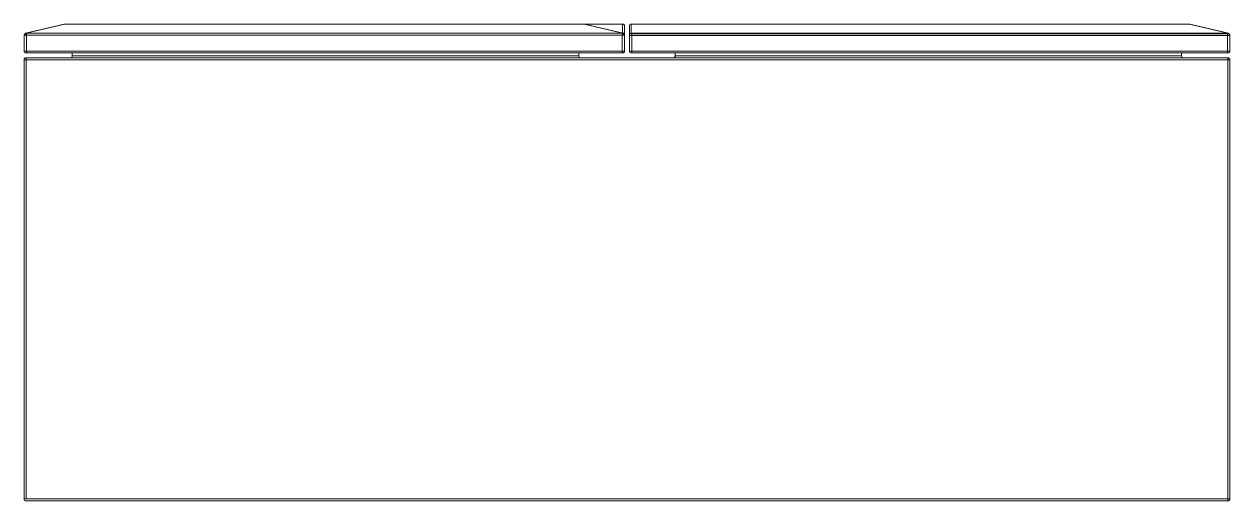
# Paper-space layout '_Dessous' of a CAD drawing. Header units: millimetres. Extents: x -654 to 596, y -233 to 262.
import ezdxf

# ---------------------------------------------------------------- set-up
doc = ezdxf.new("R2010")
doc.units = ezdxf.units.MM

psp = doc.layouts.new('_Dessous')

# ---------------------------------------------------------------- linework, layer by layer
at = {"color": 7, "linetype": 'Continuous', "lineweight": 15}
for p, q in [((-611.7, 262.5), (-33.3, 262.5)), ((-24.3, 253), (-24.3, 262.5)), ((-24.3, 262.5), (554.2, 262.5)), ((-653, 251), (-653.8, 250.9)), ((-653.8, 234.5), (-653.8, 250.9)), ((-652.2, 252.9), (-612.2, 262.4)), ((-611.7, 262.4), (-651.6, 252.9)), ((-651.3, 232.5), (-651.3, 252.9)), ((-651.3, 252.9), (-33.8, 252.9)), ((-33.8, 250.9), (-651.3, 250.9)), ((-611.7, 262.4), (-73.3, 262.4)), ((-73.3, 262.4), (-33.4, 252.9)), ((-72.8, 262.4), (-32.8, 252.9)), ((-72.4, 262.4), (-33.3, 253.1)), ((-33.8, 232.5), (-33.8, 252.9)), ((-33.3, 253.1), (-33.3, 262.4)), ((-31.3, 250.9), (-32, 251)), ((-31.3, 234.5), (-31.3, 260.5)), ((-26.3, 234.5), (-26.3, 260.5)), ((-26.3, 250.5), (596.2, 250.5)), ((554.2, 262.4), (-24.3, 262.4)), ((-24.3, 252.5), (594.2, 252.5)), ((-23.8, 252.9), (593.7, 252.9)), ((-23.8, 232.5), (-23.8, 252.9)), ((554.2, 262.4), (594.1, 252.9)), ((554.7, 262.4), (594.7, 252.9)), ((593.7, 232.5), (593.7, 252.5)), ((596.2, 234.5), (596.2, 250.9)), ((-653.8, 234.5), (-31.3, 234.5)), ((-653.8, 225.5), (596.2, 225.5)), ((-653.8, -230.5), (-653.8, 225.5)), ((-651.8, 232.5), (-33.3, 232.5)), ((-651.8, -230.5), (-651.8, 227.5)), ((-651.8, 227.5), (594.2, 227.5)), ((-603.8, 232.5), (-603.8, 229.5)), ((-603.8, 229.5), (-78.8, 229.5)), ((-78.8, 232.5), (-78.8, 229.5)), ((-26.3, 234.5), (596.2, 234.5)), ((-24.3, 232.5), (594.2, 232.5)), ((21.2, 232.5), (21.2, 229.5)), ((21.2, 229.5), (546.2, 229.5)), ((546.2, 232.5), (546.2, 229.5)), ((594.2, -232.5), (594.2, 227.5)), ((596.2, 225.5), (596.2, -230.5)), ((-653.8, -230.5), (596.2, -230.5)), ((-651.8, -232.5), (594.2, -232.5))]:
    psp.add_line(p, q, dxfattribs=at)
at = {"color": 8, "linetype": 'Continuous', "lineweight": 15}
psp.add_line((596.2, 250.9), (596.2, 250.9), dxfattribs=at)
at = {"color": 7, "linetype": 'Continuous', "lineweight": 15, "flags": 128}
psp.add_lwpolyline([(-72.4, 262.4), (-72.7, 262.5), (-72.9, 262.5), (-72.8, 262.4)], dxfattribs=at)
at = {"color": 8, "linetype": 'Continuous', "lineweight": 15, "flags": 128}
psp.add_lwpolyline([(-26.2, 251), (-26.2, 251), (-26.3, 251)], dxfattribs=at)
at = {"color": 7, "linetype": 'Continuous', "lineweight": 15}
for centre, radius, start, end in [((-33.3, 260.5), 2, 360, 90), ((-24.3, 260.5), 2, 90, 180), ((-651.8, 250.9), 2, 103.4477, 180), ((-651.4, 251.4), 1.66, 113.4267, 194.5554), ((-650.8, 250.9), 2.19, 110.6099, 177.3527), ((-651.4, 290.1), 39.2, 267.5728, 270.1575), ((-651.8, 251.9), 1.02, 76.842, 103.158), ((-651.3, 254.5), 1.6, 257.9563, 270.7309), ((-611.9, 261.5), 1.02, 76.842, 103.158), ((-611.7, 260.5), 2, 90, 103.4477), ((-73.1, 261.5), 1.02, 76.842, 103.158), ((-73.3, 260.5), 2, 76.5523, 90), ((-33.7, 254.5), 1.6, 269.2691, 282.0437), ((-33.6, 290.1), 39.2, 269.8425, 272.4272), ((-34.2, 250.9), 2.19, 2.6473, 69.3901), ((-33.2, 251.9), 1.02, 76.842, 103.158), ((-33.2, 260.5), 1.97, 0.8074, 90.7853), ((-32.4, 254.2), 1.38, 233.6769, 255.2062), ((-33.2, 251.1), 1.97, 0.8074, 90.7853), ((-33.6, 251.4), 1.66, 345.4446, 66.5733), ((-33.3, 250.9), 2, 0, 76.5523), ((-24.3, 260.5), 1.97, 89.2147, 179.1926), ((-24.3, 251), 1.97, 89.2147, 179.1926), ((-24.3, 250.5), 2, 90, 180), ((-23.9, 253.5), 0.624, 232.212, 280.8926), ((554.4, 261.5), 1.02, 76.842, 103.158), ((554.2, 260.5), 2, 76.5523, 90), ((593.8, 254.5), 1.6, 269.2691, 282.0437), ((594.3, 251.9), 1.02, 76.842, 103.158), ((594.2, 250.5), 2, 360, 90), ((594.2, 250.9), 2, 0, 76.5523), ((-651.8, 234.5), 2, 180, 270), ((-651.8, 225.5), 2, 90, 180), ((-605.8, 229.5), 2, 270, 360), ((-76.8, 229.5), 2, 180, 270), ((-33.3, 234.5), 2, 270, 0), ((-24.3, 234.5), 2, 180, 270), ((19.2, 229.5), 2, 270, 0), ((548.2, 229.5), 2, 180, 270), ((594.2, 234.5), 2, 270, 0), ((594.2, 225.5), 2, 360, 90), ((-651.8, -230.5), 2, 180, 270), ((594.2, -230.5), 2, 270, 0)]:
    psp.add_arc(centre, radius, start, end, dxfattribs=at)
at = {"color": 8, "linetype": 'Continuous', "lineweight": 15}
for centre, radius, start, end in [((593.7, 251.4), 1.58, 39.8838, 74.8921), ((594.2, 251.7), 1.23, 20.6216, 73.5257)]:
    psp.add_arc(centre, radius, start, end, dxfattribs=at)

doc.saveas('drawing.dxf')
